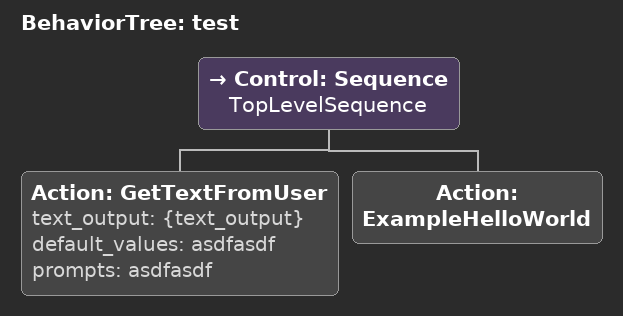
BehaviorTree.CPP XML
<?xml version="1.0" encoding="UTF-8" ?>
<root BTCPP_format="4" main_tree_to_execute="test">
  <BehaviorTree ID="test" _description="">
    <Control ID="Sequence" name="TopLevelSequence">
      <Action
        ID="GetTextFromUser"
        text_output="{text_output}"
        default_values="asdfasdf"
        prompts="asdfasdf "
      />
      <Action ID="ExampleHelloWorld" />
    </Control>
  </BehaviorTree>
</root>
